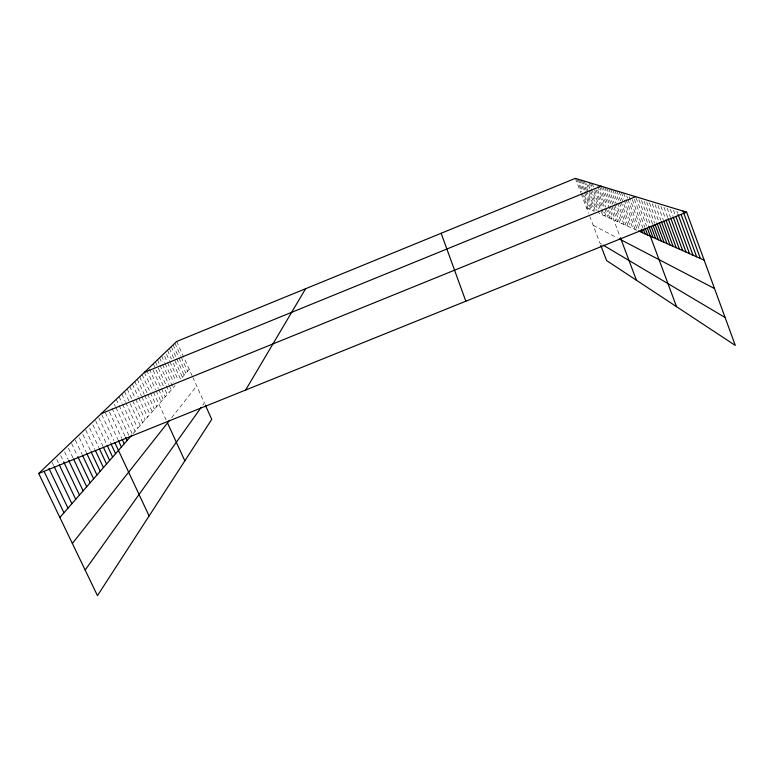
<?xml version="1.0" encoding="UTF-8"?>
<svg xmlns="http://www.w3.org/2000/svg" width="774" height="774" viewBox="0 0 774 774"><rect width="100%" height="100%" fill="white"/><g stroke="black" fill="none" stroke-linecap="round" stroke-linejoin="round"><path stroke-width="0.58" stroke-dasharray="3.87 2.9" d="M202.807 405.121L204.355 402.954L192.978 377.683M171.605 417.757L196.702 385.965M133.138 433.595L175.079 385.597M189.233 369.392L180.603 379.27L173.318 363.161M586.537 207.829L594.258 211.263L586.779 191.536M636.809 230.197L599.202 213.469L588.143 184.251M593.184 225.331L617.323 237.899M601.591 244.207L599.995 243.259L589.865 216.594M56.696 459.427L58.747 463.732M52.09 462.272L53.658 465.542M64.59 451.871L68.199 459.446M60.672 455.576L63.72 461.972M71.624 443.57L77.294 455.547M68.393 448.194L72.969 457.84M82.847 434.408L90.51 450.671M79.335 437.707L86.378 452.626M75.272 440.067L81.889 454.067M92.88 424.791L103.029 446.434M89.62 427.945L98.859 447.624M85.75 430.034L94.834 449.355M101.8 414.69L113.923 440.648M98.724 417.641L110.479 442.767M95.579 420.63L106.619 444.199M111.949 408.101L125.03 436.246M109.482 412.087L121.702 438.307M105.399 412.774L117.89 439.545M119.041 396.627L122.05 403.128M122.553 404.212L135.111 431.331M116.226 399.316L132.47 434.349M114.359 404.202L115.355 406.34M115.848 407.414L128.794 435.288M127.149 388.867L132.17 399.752M132.673 400.845L142.726 422.623M124.498 391.402L140.229 425.468M121.799 393.985L125.272 401.512M125.775 402.586L137.695 428.37M137.269 379.183L144.245 394.382M144.748 395.466L152.217 411.758M134.811 381.534L141.352 395.775M141.855 396.868L149.914 414.4M132.306 383.933L138.207 396.762M138.701 397.836L147.563 417.089M129.751 386.371L135.218 398.242M135.721 399.326L145.164 419.827M146.663 370.185L155.593 389.719M156.087 390.802L161.04 401.658M144.38 372.381L152.894 390.976M153.387 392.079L166.081 419.808M142.048 374.606L149.866 391.673M150.359 392.747L156.706 406.611M139.678 376.87L147.079 393.018M147.573 394.092L154.481 409.165M155.419 361.806L165.81 384.639M166.304 385.723L169.264 392.244M153.291 363.848L163.275 385.771M165.268 390.154L167.261 394.537M153.068 370.195L165.23 396.868M149.401 369.111L158.244 388.48M158.738 389.554L163.15 399.239M164.581 356.175L167.058 361.632M167.552 362.716L175.959 381.272M161.602 355.895L164.601 362.493M165.094 363.596L173.579 382.298M159.579 357.83L162.008 363.18M162.492 364.254L173.173 387.774M157.519 359.804L159.473 364.119M159.966 365.193L168.79 384.601M169.274 385.675L171.238 389.99M173.086 344.914L178.494 356.901M178.978 357.994L185.866 373.252M171.248 346.665L176.201 357.656M176.704 358.749L184.135 375.226M169.38 348.455L182.383 377.228M167.484 350.274L171.373 358.865M166.536 354.279L169.477 360.771M169.97 361.855L178.301 380.266M176.666 341.479L192.039 375.613M174.885 343.182L180.739 356.156M181.222 357.24L187.56 371.307M586.557 183.748L588.666 189.32M589.091 190.433L596.677 210.489M584.157 181.048L595.458 210.886M582.629 180.584L586.363 190.443M581.119 180.119L584.97 190.269M585.396 191.391L592.661 210.557M579.639 179.674L591.094 209.86M578.188 179.229L582.812 191.43M584.496 195.861L589.546 209.173M576.756 178.794L581.767 192M582.183 193.094L588.027 208.496M575.343 178.368L580.732 192.552M581.148 193.645L588.617 213.305M599.608 186.727L606.758 205.691M608.441 210.151L611.799 219.071M597.818 186.176L605.732 207.171M606.148 208.283L609.902 218.229M597.702 190.007L604.32 207.538M604.736 208.632L608.045 217.397M596.028 189.62L602.82 207.596M604.513 212.095L606.206 216.585M592.216 183.496L604.407 215.782M590.543 182.983L592.216 187.405M593.881 191.817L602.646 214.998M588.908 182.49L598.844 208.757M614.808 190.356L619.036 201.627M619.452 202.749L628.324 226.424M612.727 189.717L617.333 201.995M617.749 203.117L626.118 225.447M610.676 189.098L623.96 224.479M608.674 188.488L614.188 203.185M614.614 204.317L621.832 223.531M606.7 187.888L619.751 222.612M604.775 187.308L611.45 205.062M611.866 206.165L617.71 221.703M602.878 186.727L609.912 205.42M610.328 206.513L615.698 220.803M601.021 186.166L620.022 236.631M629.088 196.683L640.862 228.243M626.727 195.948L627.559 198.173M627.975 199.295L639.218 229.404M623.583 193.016L637.612 230.555M621.319 192.329L623.854 199.082M624.27 200.214L635.212 229.491M619.103 191.652L632.871 228.446M616.936 190.994L620.661 200.93M621.067 202.033L630.578 227.43M644.094 201.25L652.511 223.928M641.491 200.447L650.237 223.996M638.937 199.644L648.428 225.176M636.044 197.805L646.551 226.047M634.361 199.266L644.771 227.208M632.3 199.586L643.02 228.349M657.958 205.41L663.26 219.787M655.065 204.568L660.87 220.271M652.221 203.678L658.79 221.432M649.454 202.875L656.555 222.032M646.735 202.024L654.591 223.212M670.284 209.203L672.77 215.975M667.082 208.206L670.371 217.136M663.986 207.287L667.739 217.475M660.938 206.339L665.476 218.645M676.892 211.205L677.724 213.46M673.535 210.16L675.18 214.621"/><path stroke-width="1.16" d="M245.648 390.028L305.624 288.721M85.15 570.051L201.24 407.327M72.359 543.474L169.574 420.33M59.85 517.467L131.803 435.123M205.274 405.005L211.737 419.363L97.456 595.632L38.7 473.504L176.666 341.479L575.343 178.368L686.625 212.153L735.3 345.427L606.574 260.567L600.817 245.426M144.38 372.381L601.021 186.166M101.297 413.606L635.628 196.673M38.7 473.504L686.625 212.153M638.424 230.913L704.156 260.161M619.277 238.924L714.528 288.547M603.217 245.165L725.112 317.534M44.137 471.472L63.961 512.765M59.259 464.816L75.726 499.307M54.18 466.635L71.895 503.69M48.926 468.415L67.977 508.17M68.712 460.53L83.118 490.842M63.72 461.972L79.461 495.021M77.816 456.631L90.19 482.753M73.482 458.905L86.688 486.749M91.022 451.755L100.223 471.269M86.882 453.699L96.953 475.013M82.402 455.151L93.606 478.835M103.542 447.517L109.627 460.501M99.372 448.717L106.56 464.013M95.347 450.429L103.426 467.602M114.929 442.815L149.101 515.977M110.982 443.86L115.578 453.69M107.112 445.273L112.636 457.057M125.533 437.32L127.042 440.57M122.205 439.4L124.246 443.773M118.393 440.619L121.383 447.043M167.513 422.943L184.841 460.849M620.438 237.744L636.451 280.265M641.278 229.365L642.536 232.751M652.927 225.06L658.393 239.805M651.069 226.24L655.655 238.585M648.844 226.289L652.966 237.386M647.393 228.311L676.553 306.697M645.187 228.33L647.683 235.035M643.436 229.452L645.081 233.883M663.666 220.89L673.061 246.326M661.286 221.393L669.994 244.961M659.196 222.544L666.995 243.626M656.971 223.164L664.063 242.32M654.998 224.325L661.199 241.053M673.187 217.107L686.054 252.111M670.777 218.249L682.687 250.612M668.156 218.607L679.398 249.151M665.882 219.758L676.195 247.719M683.016 211.06L700.354 258.468M681.13 214.446L696.648 256.823M678.14 214.592L693.03 255.207M675.992 216.855L689.499 253.64M441.151 233.274L465.832 301.212"/></g></svg>
